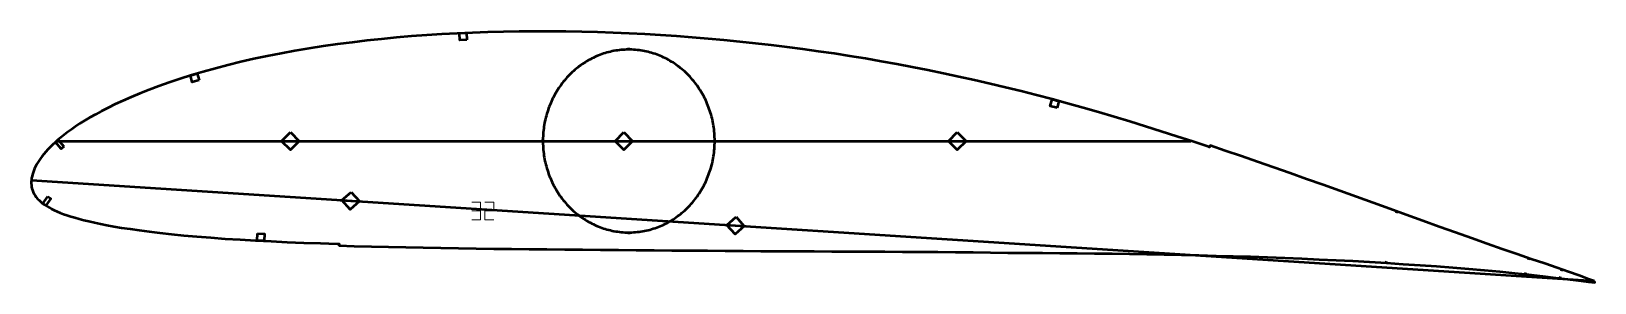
# Model space of a CAD drawing. Header units: metres. Extents: x 9 to 904, y 119 to 263.
import ezdxf

# ---------------------------------------------------------------- set-up
doc = ezdxf.new("R2010")
doc.units = ezdxf.units.M
doc.layers.add('Layer', color=1, linetype='Continuous', lineweight=50)
doc.layers.add('NumLabel', color=1, linetype='Continuous', lineweight=15)

msp = doc.modelspace()

# ---------------------------------------------------------------- linework, layer by layer
at = {"layer": 'Layer'}
for p, q in [((351.24, 252.19), (351.24, 253.19)), ((302.08, 200), (301.08, 200)), ((400.4, 200), (401.4, 200)), ((790.75, 159.76), (790.42, 158.81)), ((351.24, 147.81), (351.24, 146.81)), ((784.54, 131.4), (784.45, 130.41)), ((866.19, 133.13), (865.87, 132.18)), ((885.11, 126.65), (884.79, 125.7)), ((864.3, 124.98), (864.2, 123.98)), ((884.15, 122.67), (884.07, 121.67))]:
    msp.add_line(p, q, dxfattribs=at)
at = {"layer": 'Layer', "color": 7}
for p, q in [((23.87, 200), (672.92, 200)), ((151.58, 200), (163.58, 200)), ((342.39, 200), (354.39, 200)), ((533.21, 200), (545.21, 200)), ((9.37, 177.64), (903.4, 120.14)), ((186.08, 166.28), (198.05, 165.51)), ((406.34, 152.11), (418.32, 151.34))]:
    msp.add_line(p, q, dxfattribs=at)
at = {"layer": 'Layer'}
for points in [[(903.86, 119.97), (900.51, 121.18), (895.03, 123.15), (889.02, 125.28), (882.47, 127.57), (875.34, 130.01), (867.68, 132.62), (859.57, 135.4), (851.1, 138.32), (842.35, 141.38), (833.38, 144.53), (824.25, 147.76), (814.97, 151.07), (805.6, 154.42), (796.15, 157.82), (786.65, 161.23), (777.12, 164.66), (767.58, 168.09), (758.07, 171.51), (748.58, 174.9), (739.13, 178.27), (729.72, 181.6), (720.36, 184.89), (711.04, 188.14), (701.78, 191.34), (692.56, 194.49), (683.89, 197.41), (683.57, 196.46), (683.07, 196.63), (673.96, 199.66), (664.89, 202.62), (655.86, 205.52), (646.87, 208.35), (637.92, 211.11), (628.99, 213.8), (620.08, 216.41), (611.18, 218.96), (602.3, 221.43), (593.43, 223.83), (584.55, 226.15), (575.68, 228.41), (566.81, 230.6), (557.94, 232.71), (549.05, 234.75), (540.16, 236.72), (531.27, 238.61), (522.36, 240.44), (513.45, 242.19), (504.52, 243.87), (495.59, 245.48), (486.64, 247.02), (477.69, 248.48), (468.73, 249.87), (459.75, 251.19), (450.78, 252.44), (441.78, 253.61), (432.78, 254.71), (423.76, 255.74), (414.72, 256.7), (405.68, 257.59), (396.63, 258.4), (387.57, 259.15), (378.51, 259.82), (369.46, 260.43), (360.4, 260.96), (351.35, 261.41), (342.31, 261.8), (333.28, 262.11), (324.27, 262.35), (315.27, 262.51), (306.29, 262.6), (297.34, 262.61), (288.42, 262.54), (279.52, 262.39), (270.65, 262.16), (261.82, 261.85), (253.03, 261.46), (244.28, 260.98), (235.57, 260.43), (226.92, 259.78), (218.33, 259.05), (209.79, 258.23), (201.32, 257.33), (192.92, 256.33), (184.59, 255.24), (176.35, 254.06), (168.2, 252.8), (160.15, 251.44), (152.21, 249.98), (144.38, 248.45), (136.7, 246.83), (129.17, 245.12), (121.8, 243.33), (114.63, 241.48), (107.67, 239.55), (100.94, 237.57), (94.45, 235.54), (88.23, 233.47), (82.31, 231.38), (76.68, 229.27), (71.37, 227.17), (66.38, 225.09), (61.72, 223.03), (57.36, 221), (53.32, 219.03), (49.57, 217.1), (46.1, 215.22), (42.89, 213.4), (39.92, 211.63), (37.17, 209.92), (34.63, 208.25), (32.29, 206.64), (30.12, 205.07), (28.11, 203.54), (26.25, 202.05), (24.54, 200.6), (22.95, 199.17), (21.48, 197.78), (20.11, 196.41), (18.83, 195.07), (17.64, 193.77), (16.53, 192.5), (15.52, 191.28), (14.59, 190.08), (13.76, 188.89), (13.01, 187.72), (12.34, 186.55), (11.74, 185.4), (11.21, 184.25), (10.74, 183.13), (10.34, 182.03), (9.99, 180.96), (9.72, 179.91), (9.52, 178.87), (9.38, 177.86), (9.3, 176.78), (9.29, 175.85), (9.34, 174.85), (9.46, 173.84), (9.66, 172.84), (9.96, 171.85), (10.34, 170.87), (10.84, 169.89), (11.43, 168.93), (12.11, 167.98), (12.89, 167.05), (13.75, 166.14), (14.7, 165.26), (15.75, 164.41), (16.89, 163.59), (18.13, 162.78), (19.47, 162), (20.9, 161.23), (22.43, 160.49), (24.07, 159.75), (25.82, 159.04), (27.7, 158.33), (29.71, 157.64), (31.87, 156.95), (34.19, 156.26), (36.68, 155.56), (39.37, 154.87), (42.27, 154.17), (45.42, 153.46), (48.83, 152.74), (52.54, 152.01), (56.59, 151.28), (61, 150.53), (65.81, 149.79), (71.05, 149.04), (76.74, 148.29), (82.9, 147.55), (89.53, 146.83), (96.6, 146.13), (104.1, 145.46), (111.99, 144.83), (120.23, 144.24), (128.77, 143.69), (137.56, 143.19), (146.58, 142.74), (155.79, 142.33), (165.18, 141.96), (174.73, 141.63), (184.42, 141.32), (185.44, 141.29), (185.41, 140.29), (194.15, 140.03), (203.94, 139.75), (213.77, 139.52), (223.66, 139.33), (233.65, 139.16), (243.71, 138.99), (253.8, 138.82), (263.9, 138.65), (273.98, 138.5), (284.06, 138.37), (294.19, 138.27), (304.36, 138.17), (314.57, 138.08), (324.81, 137.99), (335.05, 137.89), (345.28, 137.8), (355.5, 137.71), (365.7, 137.62), (375.88, 137.56), (386.06, 137.5), (396.23, 137.43), (406.41, 137.35), (416.59, 137.27), (426.76, 137.2), (436.95, 137.14), (447.14, 137.09), (457.32, 137.03), (467.47, 136.98), (477.61, 136.94), (487.74, 136.91), (497.84, 136.87), (507.94, 136.81), (518.05, 136.73), (528.15, 136.66), (538.21, 136.59), (548.22, 136.49), (558.2, 136.37), (568.16, 136.24), (578.08, 136.14), (588, 136.08), (597.94, 136.03), (607.87, 135.95), (617.82, 135.85), (627.8, 135.72), (637.77, 135.6), (647.69, 135.46), (657.56, 135.28), (667.43, 135.06), (677.34, 134.8), (687.27, 134.54), (697.16, 134.28), (706.98, 134), (716.76, 133.65), (726.57, 133.26), (736.41, 132.85), (746.22, 132.44), (755.94, 132.01), (765.57, 131.54), (775.16, 130.99), (784.78, 130.38), (794.42, 129.76), (804, 129.13), (813.44, 128.47), (822.75, 127.77), (831.93, 127.02), (840.93, 126.25), (849.71, 125.45), (858.19, 124.62), (866.34, 123.75), (874.13, 122.86), (881.51, 121.98), (888.38, 121.15), (894.69, 120.36), (900.44, 119.61), (903.98, 119.14)], [(400.4, 200), (400.39, 201.1), (400.36, 202.19), (400.3, 203.29), (400.23, 204.38), (400.13, 205.47), (400.01, 206.56), (399.87, 207.65), (399.71, 208.73), (399.53, 209.81), (399.32, 210.89), (399.09, 211.96), (398.85, 213.02), (398.58, 214.08), (398.29, 215.13), (397.98, 216.18), (397.65, 217.22), (397.3, 218.25), (396.93, 219.27), (396.54, 220.29), (396.12, 221.29), (395.69, 222.29), (395.24, 223.28), (394.77, 224.25), (394.28, 225.22), (393.77, 226.17), (393.24, 227.12), (392.7, 228.05), (392.13, 228.97), (391.55, 229.87), (390.95, 230.76), (390.33, 231.64), (389.7, 232.51), (389.05, 233.36), (388.38, 234.19), (387.69, 235.02), (386.99, 235.82), (386.28, 236.61), (385.54, 237.38), (384.8, 238.14), (384.03, 238.88), (383.26, 239.6), (382.47, 240.31), (381.66, 241), (380.84, 241.67), (380.01, 242.32), (379.17, 242.95), (378.31, 243.56), (377.44, 244.16), (376.56, 244.73), (375.67, 245.29), (374.77, 245.82), (373.86, 246.34), (372.94, 246.83), (372, 247.3), (371.06, 247.76), (370.11, 248.19), (369.16, 248.6), (368.19, 248.99), (367.22, 249.36), (366.24, 249.7), (365.25, 250.02), (364.25, 250.33), (363.26, 250.61), (362.25, 250.86), (361.24, 251.1), (360.23, 251.31), (359.21, 251.5), (358.19, 251.66), (357.17, 251.81), (356.14, 251.93), (355.11, 252.03), (354.08, 252.1), (353.05, 252.15), (352.01, 252.18), (350.98, 252.19), (349.95, 252.17), (348.92, 252.13), (347.89, 252.07), (346.86, 251.98), (345.83, 251.87), (344.8, 251.74), (343.78, 251.58), (342.76, 251.41), (341.74, 251.21), (340.73, 250.98), (339.73, 250.74), (338.72, 250.47), (337.73, 250.18), (336.74, 249.87), (335.75, 249.53), (334.78, 249.17), (333.81, 248.8), (332.84, 248.4), (331.89, 247.98), (330.95, 247.53), (330.01, 247.07), (329.08, 246.59), (328.16, 246.08), (327.26, 245.56), (326.36, 245.01), (325.48, 244.45), (324.6, 243.86), (323.74, 243.26), (322.89, 242.64), (322.05, 241.99), (321.23, 241.33), (320.42, 240.66), (319.62, 239.96), (318.83, 239.24), (318.06, 238.51), (317.31, 237.76), (316.57, 237), (315.84, 236.22), (315.13, 235.42), (314.44, 234.61), (313.76, 233.78), (313.1, 232.94), (312.46, 232.08), (311.83, 231.21), (311.23, 230.32), (310.63, 229.42), (310.06, 228.51), (309.51, 227.58), (308.97, 226.65), (308.45, 225.7), (307.95, 224.74), (307.47, 223.77), (307.01, 222.78), (306.57, 221.79), (306.15, 220.79), (305.75, 219.78), (305.37, 218.76), (305, 217.73), (304.66, 216.7), (304.34, 215.66), (304.04, 214.61), (303.76, 213.55), (303.51, 212.49), (303.27, 211.42), (303.05, 210.35), (302.86, 209.27), (302.69, 208.19), (302.54, 207.11), (302.41, 206.02), (302.3, 204.93), (302.21, 203.83), (302.15, 202.74), (302.1, 201.64), (302.08, 200.55), (302.08, 199.45), (302.1, 198.36), (302.15, 197.26), (302.21, 196.17), (302.3, 195.07), (302.41, 193.98), (302.54, 192.89), (302.69, 191.81), (302.86, 190.73), (303.05, 189.65), (303.27, 188.58), (303.51, 187.51), (303.76, 186.45), (304.04, 185.39), (304.34, 184.34), (304.66, 183.3), (305, 182.27), (305.37, 181.24), (305.75, 180.22), (306.15, 179.21), (306.57, 178.21), (307.01, 177.22), (307.47, 176.23), (307.95, 175.26), (308.45, 174.3), (308.97, 173.35), (309.51, 172.42), (310.06, 171.49), (310.63, 170.58), (311.23, 169.68), (311.83, 168.79), (312.46, 167.92), (313.1, 167.06), (313.76, 166.22), (314.44, 165.39), (315.13, 164.58), (315.84, 163.78), (316.57, 163), (317.31, 162.24), (318.06, 161.49), (318.83, 160.76), (319.62, 160.04), (320.42, 159.34), (321.23, 158.67), (322.05, 158.01), (322.89, 157.36), (323.74, 156.74), (324.6, 156.14), (325.48, 155.55), (326.36, 154.99), (327.26, 154.44), (328.16, 153.92), (329.08, 153.41), (330.01, 152.93), (330.95, 152.47), (331.89, 152.02), (332.84, 151.6), (333.81, 151.2), (334.78, 150.83), (335.75, 150.47), (336.74, 150.13), (337.73, 149.82), (338.72, 149.53), (339.73, 149.26), (340.73, 149.02), (341.74, 148.79), (342.76, 148.59), (343.78, 148.42), (344.8, 148.26), (345.83, 148.13), (346.86, 148.02), (347.89, 147.93), (348.92, 147.87), (349.95, 147.83), (350.98, 147.81), (352.01, 147.82), (353.05, 147.85), (354.08, 147.9), (355.11, 147.97), (356.14, 148.07), (357.17, 148.19), (358.19, 148.34), (359.21, 148.5), (360.23, 148.69), (361.24, 148.9), (362.25, 149.14), (363.26, 149.39), (364.25, 149.67), (365.25, 149.98), (366.24, 150.3), (367.22, 150.64), (368.19, 151.01), (369.16, 151.4), (370.11, 151.81), (371.06, 152.24), (372, 152.7), (372.94, 153.17), (373.86, 153.66), (374.77, 154.18), (375.67, 154.71), (376.56, 155.27), (377.44, 155.84), (378.31, 156.44), (379.17, 157.05), (380.01, 157.68), (380.84, 158.33), (381.66, 159), (382.47, 159.69), (383.26, 160.4), (384.03, 161.12), (384.8, 161.86), (385.54, 162.62), (386.28, 163.39), (386.99, 164.18), (387.69, 164.98), (388.38, 165.81), (389.05, 166.64), (389.7, 167.49), (390.33, 168.36), (390.95, 169.24), (391.55, 170.13), (392.13, 171.03), (392.7, 171.95), (393.24, 172.88), (393.77, 173.83), (394.28, 174.78), (394.77, 175.75), (395.24, 176.72), (395.69, 177.71), (396.12, 178.71), (396.54, 179.71), (396.93, 180.73), (397.3, 181.75), (397.65, 182.78), (397.98, 183.82), (398.29, 184.87), (398.58, 185.92), (398.85, 186.98), (399.09, 188.04), (399.32, 189.11), (399.53, 190.19), (399.71, 191.27), (399.87, 192.35), (400.01, 193.44), (400.13, 194.53), (400.23, 195.62), (400.3, 196.71), (400.36, 197.81), (400.39, 198.9), (400.4, 200)]]:
    msp.add_lwpolyline(points, close=True, dxfattribs=at)
for points in [[(258.56, 257.7), (254.56, 257.52), (254.38, 261.52), (258.38, 261.7), (258.56, 257.7)], [(105.29, 234.68), (101.45, 233.55), (100.32, 237.39), (104.16, 238.52), (105.29, 234.68)], [(596.29, 218.91), (592.43, 219.95), (593.47, 223.82), (597.33, 222.77), (596.29, 218.91)], [(27.95, 196.94), (26.46, 195.61), (23.12, 199.33), (24.61, 200.66), (27.95, 196.94)], [(157.58, 205), (162.58, 200), (157.58, 195), (152.58, 200), (157.58, 205)], [(348.39, 205), (353.39, 200), (348.39, 195), (343.39, 200), (348.39, 205)], [(539.21, 205), (544.21, 200), (539.21, 195), (534.21, 200), (539.21, 205)], [(192.38, 170.88), (197.05, 165.57), (191.74, 160.9), (187.07, 166.21), (192.38, 170.88)], [(18.86, 168.33), (20.49, 167.16), (17.57, 163.1), (15.94, 164.27), (18.86, 168.33)], [(412.65, 156.71), (417.32, 151.4), (412.01, 146.73), (407.34, 152.04), (412.65, 156.71)], [(138.79, 147.13), (142.79, 146.93), (142.59, 142.94), (138.59, 143.14), (138.79, 147.13)]]:
    msp.add_lwpolyline(points, dxfattribs=at)
at = {"layer": 'NumLabel', "color": 1}
for points in [[(261.44, 165.1), (266.44, 165.1), (266.44, 160.1), (261.44, 160.1), (266.44, 160.1), (266.44, 155.1), (261.44, 155.1)], [(268.94, 165.1), (273.94, 165.1), (273.94, 160.1), (268.94, 160.1), (268.94, 155.1), (273.94, 155.1)]]:
    msp.add_lwpolyline(points, dxfattribs=at)

doc.saveas('drawing.dxf')
